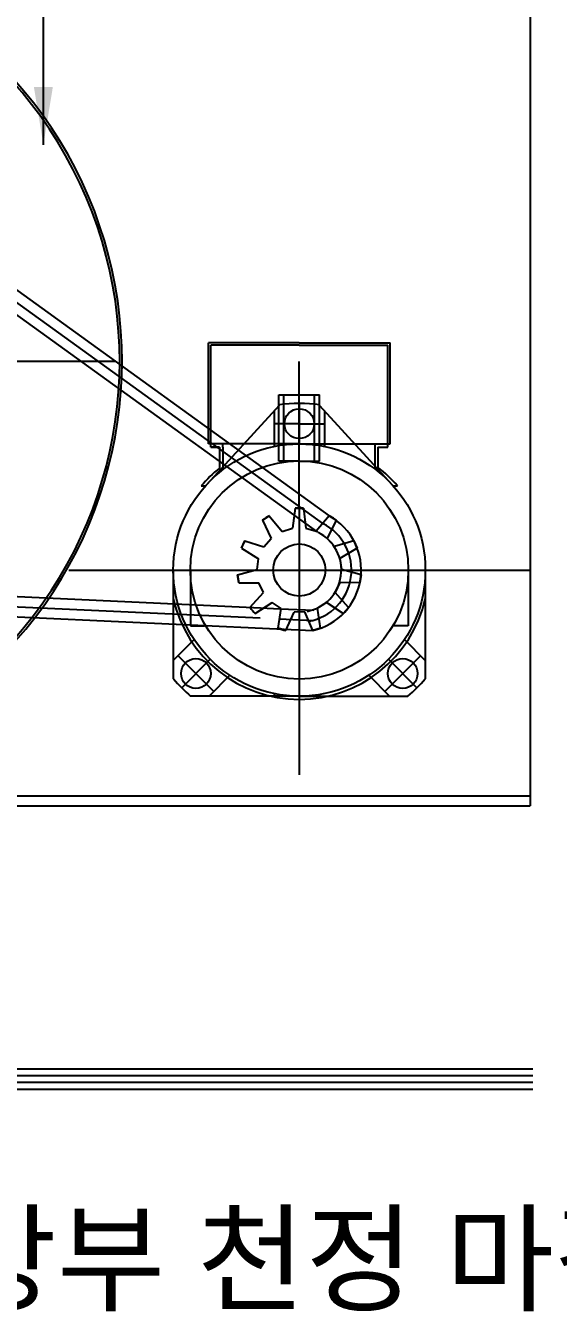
# Model space of a CAD drawing. Extents: x -25535497 to -25216507, y 8041684 to 8103002.
# Drawn here: x -25238311 to -25237388, y 8079025 to 8081249 of the extents above; entities that cross this region are included whole.
import ezdxf
from ezdxf.lldxf.tags import DXFTag

# ---------------------------------------------------------------- set-up
doc = ezdxf.new("R2010")
doc.units = 0
doc.header["$MEASUREMENT"] = 0
doc.layers.get('Defpoints').update_dxf_attribs({"color": 45})
for name, color, linetype in [('DIM', 7, 'Continuous'), ('R', 1, 'Continuous'), ('text', 7, 'Continuous')]:
    doc.layers.add(name, color=color, linetype=linetype)
doc.styles.add('songdoh', font='')
doc.styles.get("Standard").update_dxf_attribs({"font": 'malgunbd.ttf'})
doc.styles.get('songdoh').set_extended_font_data('Dotum')
tags = doc.linetypes.add('CENTER2', pattern=[1.125, 0.75, -0.125, 0.125, -0.125]).pattern_tags.tags
tags[10:11] = [DXFTag(74, 4), DXFTag(75, 0), DXFTag(340, '0'), DXFTag(46, 1.0), DXFTag(50, 0.0), DXFTag(44, 0.0), DXFTag(45, 0.0)]
tags[8:9] = [DXFTag(74, 4), DXFTag(75, 0), DXFTag(340, '0'), DXFTag(46, 1.0), DXFTag(50, 0.0), DXFTag(44, 0.0), DXFTag(45, 0.0)]
tags[6:7] = [DXFTag(74, 4), DXFTag(75, 0), DXFTag(340, '0'), DXFTag(46, 1.0), DXFTag(50, 0.0), DXFTag(44, 0.0), DXFTag(45, 0.0)]
tags[4:5] = [DXFTag(74, 4), DXFTag(75, 0), DXFTag(340, '0'), DXFTag(46, 1.0), DXFTag(50, 0.0), DXFTag(44, 0.0), DXFTag(45, 0.0)]
doc.dimstyles.new('DONGWOO', dxfattribs={"dimscale": 300, "dimtxt": 3, "dimasz": 1, "dimexe": 2, "dimexo": 2, "dimgap": 1, "dimtad": 1, "dimdec": 0, "dimzin": 11, "dimdsep": 46, "dimtxsty": 'songdoh', "dimblk": 'DOT-6', "dimcen": 2, "dimdle": 2, "dimclrd": 256, "dimclre": 256, "dimclrt": 3, "dimadec": 0, "dimazin": 0, "dimtfac": 1, "dimtdec": 0, "dimtix": 1, "dimtmove": 2, "dimatfit": 3, "dimldrblk": 'DOT', "dimfxl": 2, "dimtolj": 1, "dimtzin": 11, "dimarcsym": 0})
doc.dimstyles.new('ISO-25', dxfattribs={"dimtxt": 2.5, "dimasz": 2.5, "dimexe": 1.25, "dimexo": 0.625, "dimtad": 1, "dimtxsty": 'Standard', "dimcen": 2.5, "dimadec": 0, "dimazin": 0, "dimtfac": 1, "dimtmove": 0, "dimatfit": 3, "dimfxl": 1, "dimarcsym": 0})

# ---------------------------------------------------------------- blocks, each defined once
blk = doc.blocks.new('_Dot')
at = {"color": 0, "linetype": 'ByBlock', "lineweight": -2}
blk.add_line((-0.5, 0), (-1, 0), dxfattribs=at)
at = {"color": 0, "linetype": 'ByBlock', "const_width": 0.5}
blk.add_lwpolyline([(-0.25, 0, 1), (0.25, 0, 1)], format="xyb", close=True, dxfattribs=at)
blk = doc.blocks.new('DOT-6')
at = {"layer": 'DIM', "color": 7, "ltscale": 0.5}
blk.add_line((2, 0), (-2, 0), dxfattribs=at)
at = {"layer": 'DIM', "color": 7, "ltscale": 0.5, "xscale": 0.9680000000043946, "yscale": 0.9680000000043946, "zscale": 0.9680000000043946}
blk.add_blockref('_Dot', (0, 0), dxfattribs=at)
blk = doc.blocks.new('*D373')
at = {"layer": 'Defpoints', "color": 0, "linetype": 'Continuous'}
for p in [(-25237436.8, 8079899), (-25237432.1, 8079409.2), (-25236843.4, 8079409.2)]:
    blk.add_point(p, dxfattribs=at)
at = {"layer": 'DIM', "linetype": 'Continuous', "lineweight": -2}
for p, q in [((-25237336.8, 8079899), (-25236743.4, 8079899)), ((-25236843.4, 8079849), (-25236843.4, 8079459.2)), ((-25237332.1, 8079409.2), (-25236743.4, 8079409.2))]:
    blk.add_line(p, q, dxfattribs=at)
at = {"layer": 'DIM', "linetype": 'Continuous', "lineweight": -2, "xscale": 50, "yscale": 50, "zscale": 50}
for p, rotation in [((-25236843.4, 8079899), 90), ((-25236843.4, 8079409.2), 270)]:
    blk.add_blockref('DOT-6', p, dxfattribs=dict(at, rotation=rotation))
at = {"layer": 'DIM', "color": 3, "linetype": 'Continuous', "insert": (-25236678.7, 8079699.1), "char_height": 150, "attachment_point": 5, "rotation": 90, "style": 'songdoh'}
blk.add_mtext('\\A1;150~', dxfattribs=at)
blk = doc.blocks.new('*D313')
at = {"layer": 'Defpoints', "color": 0, "linetype": 'Continuous'}
for p in [(-25237436.8, 8081438.5), (-25237432.1, 8079409.2), (-25236492.8, 8079409.2)]:
    blk.add_point(p, dxfattribs=at)
at = {"layer": 'DIM', "linetype": 'Continuous', "lineweight": -2}
for p, q in [((-25237336.8, 8081438.5), (-25236392.8, 8081438.5)), ((-25236492.8, 8081388.5), (-25236492.8, 8079459.2)), ((-25237332.1, 8079409.2), (-25236392.8, 8079409.2))]:
    blk.add_line(p, q, dxfattribs=at)
at = {"layer": 'DIM', "linetype": 'Continuous', "lineweight": -2, "xscale": 50, "yscale": 50, "zscale": 50}
for p, rotation in [((-25236492.8, 8081438.5), 90), ((-25236492.8, 8079409.2), 270)]:
    blk.add_blockref('DOT-6', p, dxfattribs=dict(at, rotation=rotation))
at = {"layer": 'DIM', "color": 3, "linetype": 'Continuous', "insert": (-25236617.9, 8080423.8), "char_height": 150, "attachment_point": 5, "rotation": 90, "style": 'songdoh'}
blk.add_mtext('\\A1;Y', dxfattribs=at)

msp = doc.modelspace()

# ---------------------------------------------------------------- linework, layer by layer
at = {"color": 1}
for p, q in [((-25239109.9, 8079444.2), (-25237432.1, 8079444.2)), ((-25239109.9, 8079409.2), (-25237432.1, 8079409.2))]:
    msp.add_line(p, q, dxfattribs=at)
at = {"layer": 'R', "color": 1}
for p, q in [((-25237436.8, 8081438.5), (-25237436.8, 8079899)), ((-25238631, 8081011.4), (-25237784.7, 8080401.1)), ((-25238539.5, 8080923.8), (-25237794.9, 8080386.9)), ((-25238549.8, 8080909.7), (-25237805.1, 8080372.7)), ((-25237836.6, 8080700.5), (-25237994.1, 8080700.5)), ((-25237994.1, 8080525.5), (-25237994.1, 8080700.5)), ((-25237836.6, 8080700.5), (-25237679.2, 8080700.5)), ((-25237679.2, 8080525.5), (-25237679.2, 8080700.5)), ((-25237836.6, 8080696.3), (-25237989.9, 8080696.3)), ((-25237989.9, 8080519.9), (-25237989.9, 8080696.3)), ((-25237836.6, 8080696.3), (-25237683.4, 8080696.3)), ((-25237683.4, 8080519.9), (-25237683.4, 8080696.3)), ((-25237836.6, 8080495.9), (-25237836.6, 8080667.9)), ((-25237871.6, 8080592.2), (-25237996.9, 8080455.5)), ((-25237872.1, 8080610.4), (-25237801.8, 8080610.4)), ((-25237872.1, 8080495.9), (-25237872.1, 8080610.4)), ((-25237871.6, 8080592.2), (-25237871.6, 8080593.4)), ((-25237863.4, 8080495.9), (-25237863.4, 8080610.4)), ((-25237836.6, 8080534.7), (-25237836.6, 8080595.5)), ((-25237836.6, 8080534.7), (-25237836.6, 8080595.5)), ((-25237836.6, 8080595.5), (-25237836.6, 8080525.5)), ((-25237810.5, 8080495.9), (-25237810.5, 8080610.4)), ((-25237801.8, 8080495.9), (-25237801.8, 8080610.4)), ((-25237801.6, 8080592.2), (-25237801.6, 8080593.4)), ((-25237801.6, 8080592.2), (-25237676.4, 8080455.5)), ((-25237880.4, 8080582.6), (-25237880.4, 8080521.1)), ((-25237792.9, 8080582.6), (-25237792.9, 8080521.1)), ((-25237836.6, 8080560.5), (-25237880.4, 8080560.5)), ((-25237836.6, 8080560.5), (-25237792.9, 8080560.5)), ((-25237836.6, 8080525.5), (-25237994.1, 8080525.5)), ((-25237969.2, 8080519.9), (-25237969.2, 8080525.5)), ((-25237836.6, 8080525.5), (-25237679.2, 8080525.5)), ((-25237705.9, 8080525.5), (-25237705.9, 8080482.1)), ((-25237974.8, 8080519.9), (-25237989.9, 8080519.9)), ((-25237989.9, 8080519.9), (-25237974.8, 8080519.9)), ((-25237974.8, 8080519.9), (-25237974.8, 8080483.4)), ((-25237969.2, 8080519.9), (-25237969.2, 8080483.4)), ((-25237700.3, 8080519.9), (-25237683.4, 8080519.9)), ((-25237700.3, 8080519.9), (-25237700.3, 8080484.9)), ((-25237969.2, 8080483.4), (-25237969.2, 8080480.6)), ((-25237836.6, 8080495.9), (-25237872.1, 8080495.9)), ((-25237836.6, 8080495.9), (-25237801.8, 8080495.9)), ((-25237836.6, 8080414.3), (-25237836.6, 8080495.9)), ((-25238006.5, 8080453.1), (-25237999, 8080453.1)), ((-25237674.2, 8080453.1), (-25237666.8, 8080453.1)), ((-25237843.6, 8080414.3), (-25237848.3, 8080379.6)), ((-25237843.6, 8080414.3), (-25237829.6, 8080414.3)), ((-25237836.6, 8080414.3), (-25237836.6, 8079953.1)), ((-25237829.6, 8080414.3), (-25237825.4, 8080379.6)), ((-25237900.4, 8080393.5), (-25237888.6, 8080401.1)), ((-25237900.4, 8080393.5), (-25237885.6, 8080361.8)), ((-25237888.6, 8080401.1), (-25237866.3, 8080374.2)), ((-25237784.7, 8080401.1), (-25237807.3, 8080374.5)), ((-25237772.9, 8080393.5), (-25237788.1, 8080362.1)), ((-25237784.7, 8080401.1), (-25237772.9, 8080393.5)), ((-25237866.3, 8080374.2), (-25237848.3, 8080379.6)), ((-25237825.4, 8080379.6), (-25237807.3, 8080374.5)), ((-25237936.8, 8080345.3), (-25237931, 8080358.1)), ((-25237936.8, 8080345.3), (-25237907.3, 8080326.7)), ((-25237931, 8080358.1), (-25237897.8, 8080347.5)), ((-25237897.8, 8080347.5), (-25237885.6, 8080361.8)), ((-25237788.1, 8080362.1), (-25237775.7, 8080348)), ((-25237742.2, 8080358.1), (-25237775.7, 8080348)), ((-25237736.4, 8080345.3), (-25237766.2, 8080327.1)), ((-25237742.2, 8080358.1), (-25237736.4, 8080345.3)), ((-25237909.8, 8080308.1), (-25237907.3, 8080326.7)), ((-25237766.2, 8080327.1), (-25237763.4, 8080308.5)), ((-25238235.6, 8080307.3), (-25237436.8, 8080307.3)), ((-25238054.9, 8080307.3), (-25238054.9, 8080119)), ((-25238025.3, 8080307.3), (-25238025.3, 8080210.5)), ((-25237943.5, 8080299), (-25237909.8, 8080308.1)), ((-25237729.7, 8080299), (-25237763.4, 8080308.5)), ((-25237648, 8080307.3), (-25237648, 8080210.5)), ((-25237618.4, 8080307.3), (-25237618.4, 8080119)), ((-25238797.3, 8080283.3), (-25237903.8, 8080241.9)), ((-25237941.5, 8080285.1), (-25237943.5, 8080299)), ((-25237941.5, 8080285.1), (-25237906.6, 8080285.4)), ((-25237898.7, 8080268.4), (-25237906.6, 8080285.4)), ((-25237766.6, 8080285.9), (-25237774.3, 8080268.7)), ((-25237731.7, 8080285.1), (-25237766.6, 8080285.9)), ((-25237729.7, 8080299), (-25237731.7, 8080285.1)), ((-25238798.1, 8080265.8), (-25237904.6, 8080224.4)), ((-25237922.1, 8080242.5), (-25237898.7, 8080268.4)), ((-25237751.2, 8080242.5), (-25237774.3, 8080268.7)), ((-25238929.8, 8080254.4), (-25237813.2, 8080202.7)), ((-25237912.9, 8080231.9), (-25237922.1, 8080242.5)), ((-25237912.9, 8080231.9), (-25237883.6, 8080251.1)), ((-25237903.8, 8080241.9), (-25237870, 8080240.3)), ((-25237867.8, 8080241), (-25237883.6, 8080251.1)), ((-25237873.5, 8080206.6), (-25237867.8, 8080241)), ((-25237870, 8080240.3), (-25237811.6, 8080237.6)), ((-25237860.1, 8080202.7), (-25237845.8, 8080234.6)), ((-25237827, 8080234.7), (-25237845.8, 8080234.6)), ((-25237813.2, 8080202.7), (-25237827, 8080234.7)), ((-25237789.3, 8080251.4), (-25237805, 8080241.2)), ((-25237799.8, 8080206.6), (-25237805, 8080241.2)), ((-25237760.4, 8080231.9), (-25237789.3, 8080251.4)), ((-25237751.2, 8080242.5), (-25237760.4, 8080231.9)), ((-25237870.8, 8080222.8), (-25237812.4, 8080220.1)), ((-25238025.3, 8080210.5), (-25238000.9, 8080210.5)), ((-25237860.1, 8080202.7), (-25237873.5, 8080206.6)), ((-25237799.8, 8080206.6), (-25237813.2, 8080202.7)), ((-25237648, 8080210.5), (-25237673.7, 8080210.5)), ((-25238018.8, 8080187), (-25238054.9, 8080150.9)), ((-25237654.5, 8080187), (-25237618.4, 8080150.9)), ((-25238015.7, 8080128.2), (-25238046.6, 8080159.1)), ((-25237991, 8080152.9), (-25238040.4, 8080103.5)), ((-25237682.3, 8080152.9), (-25237632.8, 8080103.5)), ((-25237657.5, 8080128.2), (-25237626.6, 8080159.1)), ((-25238015.7, 8080128.2), (-25237984.8, 8080097.3)), ((-25237956.9, 8080125.1), (-25237993, 8080089)), ((-25237716.3, 8080125.1), (-25237680.2, 8080089)), ((-25237657.5, 8080128.2), (-25237688.5, 8080097.3)), ((-25237836.6, 8080089), (-25238024.9, 8080089)), ((-25237880.4, 8080093.4), (-25237880.4, 8080089)), ((-25237836.6, 8080089), (-25237648.4, 8080089)), ((-25239641, 8079916.5), (-25237436.8, 8079916.5)), ((-25239641, 8079899), (-25237436.8, 8079899)), ((-25239109.9, 8079432.5), (-25237432.1, 8079432.5)), ((-25239109.9, 8079420.8), (-25237432.1, 8079420.8))]:
    msp.add_line(p, q, dxfattribs=at)
at = {"layer": 'R', "color": 1, "linetype": 'CENTER2'}
msp.add_line((-25238849.1, 8080668.7), (-25238154.6, 8080668.7), dxfattribs=at)
at = {"layer": 'R', "color": 1}
for centre, radius in [((-25237836.6, 8080560.5), 25.8), ((-25237836.6, 8080307.3), 218.3), ((-25237836.6, 8080307.3), 188.7), ((-25237836.6, 8080307.3), 45.1), ((-25238015.7, 8080128.2), 25.8), ((-25237657.5, 8080128.2), 25.8)]:
    msp.add_circle(centre, radius, dxfattribs=at)
for centre, radius, start, end in [((-25238871.3, 8080668.7), 727.6, 316.1461, 90), ((-25238871.3, 8080668.7), 723.5, 316.1461, 90), ((-25237836.6, 8080307.3), 288.2, 83.0281, 96.9719), ((-25237836.6, 8080307.3), 223.9, 128.1115, 139.3546), ((-25237836.6, 8080307.3), 223.9, 40.6454, 52.4905), ((-25237836.6, 8080307.3), 107.2, 86.2578, 93.7422), ((-25237836.6, 8080307.3), 107.2, 118.985, 126.4695), ((-25237836.6, 8080307.3), 107.2, 282.6214, 61.015), ((-25237836.6, 8080307.3), 72.8, 280.5843, 63.1989), ((-25237836.6, 8080307.3), 90.3, 280.5843, 63.1989), ((-25237836.6, 8080307.3), 107.2, 151.7123, 159.1968), ((-25237836.6, 8080307.3), 107.2, 184.4396, 191.9241), ((-25237836.6, 8080307.3), 223.9, 192.8402, 347.1598), ((-25237836.6, 8080307.3), 107.2, 217.1669, 224.6513), ((-25237836.6, 8080307.3), 107.2, 249.8941, 257.3786), ((-25237836.6, 8080307.3), 288.2, 220.779, 229.221), ((-25237836.6, 8080307.3), 288.2, 310.779, 319.221)]:
    msp.add_arc(centre, radius, start, end, dxfattribs=at)

# ---------------------------------------------------------------- texts
at = {"layer": 'text', "style": 'songdoh'}
msp.add_text('상부 천정 마감선', height=150, dxfattribs=at).set_placement((-25238445.1, 8079040.6))

# ---------------------------------------------------------------- dimensions: what is measured, and where the dimension line sits
at = {"layer": 'DIM', "linetype": 'Continuous'}
dim = msp.add_linear_dim(base=(-25236492.8, 8079409.2), p1=(-25237436.8, 8081438.5), p2=(-25237432.1, 8079409.2), angle=90, text='Y', dimstyle='DONGWOO', override={"dimscale": 50}, dxfattribs=at)
dim.commit()
dim.dimension.update_dxf_attribs({"geometry": '*D313', "text_midpoint": (-25236617.9, 8080423.8)})
dim = msp.add_linear_dim(base=(-25236843.4, 8079409.2), p1=(-25237436.8, 8079899), p2=(-25237432.1, 8079409.2), angle=90, text='150~', dimstyle='DONGWOO', override={"dimscale": 50}, dxfattribs=at)
dim.commit()
dim.dimension.update_dxf_attribs({"geometry": '*D373', "text_midpoint": (-25236678.7, 8079699.1), "dimtype": 160})

# ---------------------------------------------------------------- leaders
at = {"ltscale": 0.5}
msp.add_leader([(-25238280, 8081043.2), (-25238280, 8082332.7), (-25237662.3, 8082332.7)], dimstyle='ISO-25', override={"dimscale": 5, "dimasz": 20, "dimdec": 1, "dimtdec": 1, "dimtix": 1}, dxfattribs=at)

doc.saveas('drawing.dxf')
